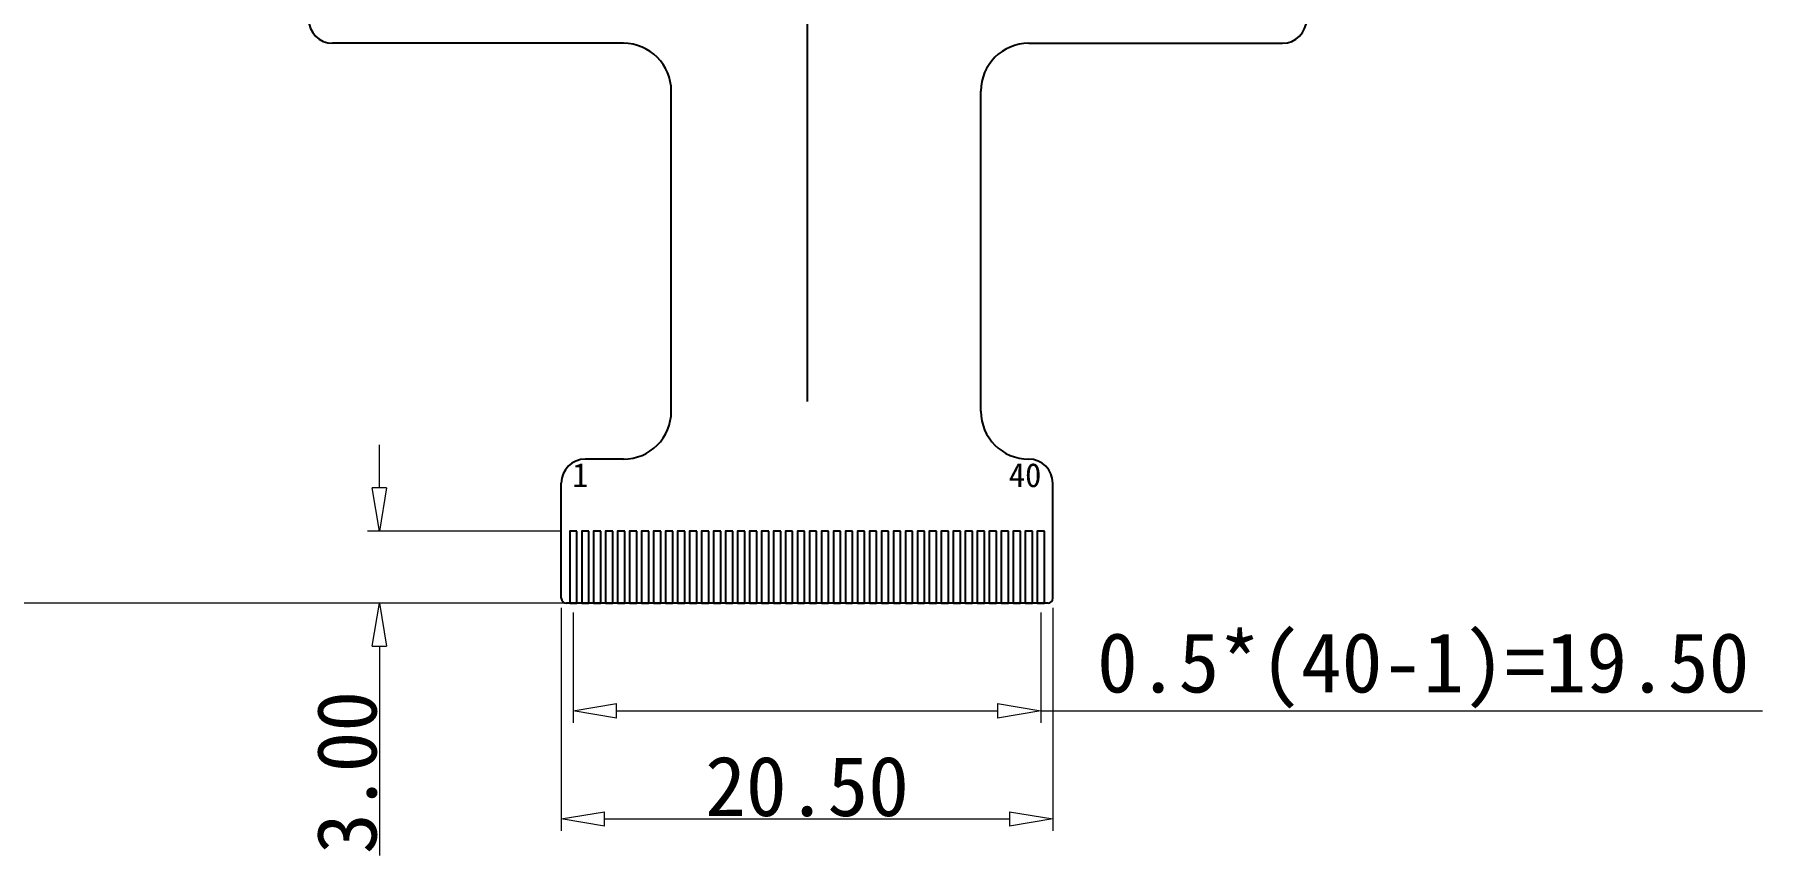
# Model space of a CAD drawing. Extents: x 976 to 1424, y -742 to -407.
# Drawn here: x 1040.8 to 1112.8, y -606.2 to -571.9 of the extents above; entities that cross this region are included whole.
import ezdxf

# ---------------------------------------------------------------- set-up
doc = ezdxf.new("R2010")
doc.units = 0
doc.header["$LTSCALE"] = 23.1
doc.header["$MEASUREMENT"] = 0
doc.linetypes.add('EB_DASHDOT', pattern=[39, 30, -3, 3, -3])
doc.layers.get('0').update_dxf_attribs({"linetype": 'CONTINUOUS'})
doc.layers.get('Defpoints').update_dxf_attribs({"linetype": 'CONTINUOUS'})
doc.layers.add('DIM', color=4, linetype='CONTINUOUS')
doc.layers.add('FPC 外形', color=42, linetype='CONTINUOUS')
doc.styles.add('DIM', font='complex.shx')
doc.styles.add('仿宋', font='', dxfattribs={"height": 2.5})
doc.styles.add('工程', font='gbenor.shx', dxfattribs={"width": 1.25, "bigfont": 'gbcbig.shx'})
doc.styles.get('仿宋').set_extended_font_data('宋体')
doc.dimstyles.new('标准', dxfattribs={"dimtxt": 3, "dimasz": 1.8, "dimexe": 0.5, "dimexo": 0.4, "dimgap": 0.1, "dimtad": 1, "dimzin": 1, "dimdsep": 46, "dimtxsty": '工程', "dimblk": 'CLOSEDBLANK', "dimcen": 0.09, "dimclrd": 3, "dimclre": 3, "dimclrt": 3, "dimadec": 0, "dimazin": 0, "dimtfac": 1, "dimtofl": 0, "dimtmove": 0, "dimatfit": 3, "dimldrblk": 'CLOSEDBLANK', "dimfxl": 0, "dimtolj": 1, "dimlwd": 0, "dimlwe": 0, "dimarcsym": 0})

# ---------------------------------------------------------------- blocks, each defined once
blk = doc.blocks.new('A$C38CA2779')
at = {"color": 1, "linetype": 'EB_DASHDOT'}
blk.add_line((38.055, 134.364), (38.055, 0), dxfattribs=at)
blk = doc.blocks.new('_ClosedBlank')
at = {"color": 0, "linetype": 'ByBlock', "lineweight": -2}
for p, q in [((-1, 0.167), (0, 0)), ((-1, 0.167), (-1, -0.167)), ((0, 0), (-1, -0.167))]:
    blk.add_line(p, q, dxfattribs=at)
blk = doc.blocks.new('*D116')
at = {"lineweight": 0, "transparency": 16777216}
for p, q in [((1063.241, -596.051), (1063.241, -600.646)), ((1082.741, -596.051), (1082.741, -600.646)), ((1065.041, -600.146), (1080.941, -600.146)), ((1082.741, -600.146), (1112.838, -600.146))]:
    blk.add_line(p, q, dxfattribs=at)
at = {"layer": 'Defpoints', "color": 0, "transparency": 16777216}
for p in [(1063.241, -595.651), (1082.741, -595.651), (1082.741, -600.146)]:
    blk.add_point(p, dxfattribs=at)
at = {"lineweight": 0, "transparency": 16777216, "xscale": 1.8, "yscale": 1.8, "zscale": 1.8, "rotation": 180}
blk.add_blockref('_ClosedBlank', (1063.241, -600.146), dxfattribs=at)
at = {"lineweight": 0, "transparency": 16777216, "xscale": 1.8, "yscale": 1.8, "zscale": 1.8}
blk.add_blockref('_ClosedBlank', (1082.741, -600.146), dxfattribs=at)
at = {"transparency": 16777216, "insert": (1098.69, -598.463), "char_height": 2.5, "attachment_point": 5, "style": '仿宋'}
blk.add_mtext('\\A1;0.5*(40-1)=19.50', dxfattribs=at)
blk = doc.blocks.new('*D117')
at = {"lineweight": 0, "transparency": 16777216}
for p, q in [((1062.741, -595.851), (1062.741, -605.153)), ((1083.241, -595.851), (1083.241, -605.153)), ((1064.541, -604.653), (1081.441, -604.653))]:
    blk.add_line(p, q, dxfattribs=at)
at = {"layer": 'Defpoints', "color": 0, "transparency": 16777216}
for p in [(1062.741, -595.451), (1083.241, -595.451), (1083.241, -604.653)]:
    blk.add_point(p, dxfattribs=at)
at = {"lineweight": 0, "transparency": 16777216, "xscale": 1.8, "yscale": 1.8, "zscale": 1.8, "rotation": 180}
blk.add_blockref('_ClosedBlank', (1062.741, -604.653), dxfattribs=at)
at = {"lineweight": 0, "transparency": 16777216, "xscale": 1.8, "yscale": 1.8, "zscale": 1.8}
blk.add_blockref('_ClosedBlank', (1083.241, -604.653), dxfattribs=at)
at = {"transparency": 16777216, "insert": (1072.991, -603.303), "char_height": 2.5, "attachment_point": 5, "style": '仿宋'}
blk.add_mtext('\\A1;20.50', dxfattribs=at)
blk = doc.blocks.new('*D118')
at = {"lineweight": 0, "transparency": 16777216}
for p, q in [((1055.157, -590.851), (1055.157, -589.051)), ((1062.691, -592.651), (1054.657, -592.651)), ((1062.691, -595.651), (1054.657, -595.651)), ((1055.157, -597.451), (1055.157, -606.173))]:
    blk.add_line(p, q, dxfattribs=at)
at = {"layer": 'Defpoints', "color": 0, "transparency": 16777216}
for p in [(1063.091, -592.651), (1055.157, -595.651), (1063.091, -595.651)]:
    blk.add_point(p, dxfattribs=at)
at = {"lineweight": 0, "transparency": 16777216, "xscale": 1.8, "yscale": 1.8, "zscale": 1.8}
for p, rotation in [((1055.157, -592.651), 270), ((1055.157, -595.651), 90)]:
    blk.add_blockref('_ClosedBlank', p, dxfattribs=dict(at, rotation=rotation))
at = {"transparency": 16777216, "insert": (1053.807, -602.712), "char_height": 2.5, "attachment_point": 5, "rotation": 90, "style": '仿宋'}
blk.add_mtext('\\A1;3.00', dxfattribs=at)
blk = doc.blocks.new('*D119')
at = {"lineweight": 0, "transparency": 16777216}
for p, q in [((1042.561, -560.311), (1012.092, -560.311)), ((1012.592, -562.111), (1012.592, -593.851)), ((1062.841, -595.651), (1012.092, -595.651))]:
    blk.add_line(p, q, dxfattribs=at)
at = {"layer": 'Defpoints', "color": 0, "transparency": 16777216}
for p in [(1042.961, -560.311), (1012.592, -595.651), (1063.241, -595.651)]:
    blk.add_point(p, dxfattribs=at)
at = {"lineweight": 0, "transparency": 16777216, "xscale": 1.8, "yscale": 1.8, "zscale": 1.8}
for p, rotation in [((1012.592, -560.311), 90), ((1012.592, -595.651), 270)]:
    blk.add_blockref('_ClosedBlank', p, dxfattribs=dict(at, rotation=rotation))
at = {"transparency": 16777216, "insert": (1011.242, -577.981), "char_height": 2.5, "attachment_point": 5, "rotation": 90, "style": '仿宋'}
blk.add_mtext('\\A1;35.34', dxfattribs=at)

msp = doc.modelspace()

# ---------------------------------------------------------------- linework, layer by layer
at = {"layer": 'FPC 外形', "linetype": 'Continuous'}
for p, q in [((1065.329, -572.311), (1053.201, -572.311)), ((1082.241, -572.311), (1092.824, -572.311)), ((1067.329, -587.651), (1067.329, -574.311)), ((1080.241, -587.651), (1080.241, -574.311)), ((1065.329, -589.651), (1063.741, -589.651)), ((1062.741, -595.451), (1062.741, -590.651)), ((1083.241, -595.451), (1083.241, -590.651)), ((1083.041, -595.651), (1062.941, -595.651))]:
    msp.add_line(p, q, dxfattribs=at)
for points in [[(1063.391, -592.651), (1063.091, -592.651), (1063.091, -595.651), (1063.391, -595.651)], [(1063.891, -592.651), (1063.591, -592.651), (1063.591, -595.651), (1063.891, -595.651)], [(1064.391, -592.651), (1064.091, -592.651), (1064.091, -595.651), (1064.391, -595.651)], [(1064.891, -592.651), (1064.591, -592.651), (1064.591, -595.651), (1064.891, -595.651)], [(1065.391, -592.651), (1065.091, -592.651), (1065.091, -595.651), (1065.391, -595.651)], [(1065.891, -592.651), (1065.591, -592.651), (1065.591, -595.651), (1065.891, -595.651)], [(1066.391, -592.651), (1066.091, -592.651), (1066.091, -595.651), (1066.391, -595.651)], [(1066.891, -592.651), (1066.591, -592.651), (1066.591, -595.651), (1066.891, -595.651)], [(1067.391, -592.651), (1067.091, -592.651), (1067.091, -595.651), (1067.391, -595.651)], [(1067.891, -592.651), (1067.591, -592.651), (1067.591, -595.651), (1067.891, -595.651)], [(1068.391, -592.651), (1068.091, -592.651), (1068.091, -595.651), (1068.391, -595.651)], [(1068.891, -592.651), (1068.591, -592.651), (1068.591, -595.651), (1068.891, -595.651)], [(1069.391, -592.651), (1069.091, -592.651), (1069.091, -595.651), (1069.391, -595.651)], [(1069.891, -592.651), (1069.591, -592.651), (1069.591, -595.651), (1069.891, -595.651)], [(1070.391, -592.651), (1070.091, -592.651), (1070.091, -595.651), (1070.391, -595.651)], [(1070.891, -592.651), (1070.591, -592.651), (1070.591, -595.651), (1070.891, -595.651)], [(1071.391, -592.651), (1071.091, -592.651), (1071.091, -595.651), (1071.391, -595.651)], [(1071.891, -592.651), (1071.591, -592.651), (1071.591, -595.651), (1071.891, -595.651)], [(1072.391, -592.651), (1072.091, -592.651), (1072.091, -595.651), (1072.391, -595.651)], [(1072.891, -592.651), (1072.591, -592.651), (1072.591, -595.651), (1072.891, -595.651)], [(1073.391, -592.651), (1073.091, -592.651), (1073.091, -595.651), (1073.391, -595.651)], [(1073.891, -592.651), (1073.591, -592.651), (1073.591, -595.651), (1073.891, -595.651)], [(1074.391, -592.651), (1074.091, -592.651), (1074.091, -595.651), (1074.391, -595.651)], [(1074.891, -592.651), (1074.591, -592.651), (1074.591, -595.651), (1074.891, -595.651)], [(1075.391, -592.651), (1075.091, -592.651), (1075.091, -595.651), (1075.391, -595.651)], [(1075.891, -592.651), (1075.591, -592.651), (1075.591, -595.651), (1075.891, -595.651)], [(1076.391, -592.651), (1076.091, -592.651), (1076.091, -595.651), (1076.391, -595.651)], [(1076.891, -592.651), (1076.591, -592.651), (1076.591, -595.651), (1076.891, -595.651)], [(1077.391, -592.651), (1077.091, -592.651), (1077.091, -595.651), (1077.391, -595.651)], [(1077.891, -592.651), (1077.591, -592.651), (1077.591, -595.651), (1077.891, -595.651)], [(1078.391, -592.651), (1078.091, -592.651), (1078.091, -595.651), (1078.391, -595.651)], [(1078.891, -592.651), (1078.591, -592.651), (1078.591, -595.651), (1078.891, -595.651)], [(1079.391, -592.651), (1079.091, -592.651), (1079.091, -595.651), (1079.391, -595.651)], [(1079.891, -592.651), (1079.591, -592.651), (1079.591, -595.651), (1079.891, -595.651)], [(1080.391, -592.651), (1080.091, -592.651), (1080.091, -595.651), (1080.391, -595.651)], [(1080.891, -592.651), (1080.591, -592.651), (1080.591, -595.651), (1080.891, -595.651)], [(1081.391, -592.651), (1081.091, -592.651), (1081.091, -595.651), (1081.391, -595.651)], [(1081.891, -592.651), (1081.591, -592.651), (1081.591, -595.651), (1081.891, -595.651)], [(1082.391, -592.651), (1082.091, -592.651), (1082.091, -595.651), (1082.391, -595.651)], [(1082.891, -592.651), (1082.591, -592.651), (1082.591, -595.651), (1082.891, -595.651)]]:
    msp.add_lwpolyline(points, close=True, dxfattribs=at)
for centre, radius, start, end in [((1053.201, -571.311), 1, 180, 270), ((1092.824, -571.311), 1, 270, 360), ((1065.329, -574.311), 2, 0, 90), ((1082.241, -574.311), 2, 90, 180), ((1065.329, -587.651), 2, 270, 360), ((1082.241, -587.651), 2, 180, 269.99993), ((1063.741, -590.651), 1, 90, 180), ((1082.241, -590.651), 1, 0, 89.99993), ((1062.941, -595.451), 0.2, 180, 270), ((1083.041, -595.451), 0.2, 270, 0)]:
    msp.add_arc(centre, radius, start, end, dxfattribs=at)

# ---------------------------------------------------------------- block references
at = {"layer": 'DIM'}
msp.add_blockref('A$C38CA2779', (1034.936, -587.248), dxfattribs=at)

# ---------------------------------------------------------------- texts
at = {"layer": 'FPC 外形', "linetype": 'Continuous', "char_height": 1, "width": 0.48095, "attachment_point": 1, "style": 'DIM'}
for s, insert in [('{\\fSimSun|b0|i0|c134|p2;\\C1;1}', (1063.191, -589.816)), ('{\\fSimSun|b0|i0|c134|p2;\\C1;40}', (1081.404, -589.816))]:
    msp.add_mtext(s, dxfattribs=dict(at, insert=insert))

# ---------------------------------------------------------------- dimensions: what is measured, and where the dimension line sits
dim = msp.add_linear_dim(base=(1012.592, -595.651), p1=(1042.961, -560.311), p2=(1063.241, -595.651), angle=90, dimstyle='标准', override={"dimtxsty": '仿宋', "dimclrd": 256, "dimclre": 256, "dimclrt": 256})
dim.commit()
dim.dimension.update_dxf_attribs({"geometry": '*D119', "text_midpoint": (1011.242, -577.981)})
dim = msp.add_linear_dim(base=(1055.157, -595.651), p1=(1063.091, -592.651), p2=(1063.091, -595.651), angle=90, dimstyle='标准', override={"dimtxsty": '仿宋', "dimclrd": 256, "dimclre": 256, "dimclrt": 256})
dim.commit()
dim.dimension.update_dxf_attribs({"geometry": '*D118', "text_midpoint": (1055.157, -602.712), "dimtype": 160})
dim = msp.add_linear_dim(base=(1083.241, -604.653), p1=(1062.741, -595.451), p2=(1083.241, -595.451), dimstyle='标准', override={"dimtxsty": '仿宋', "dimclrd": 256, "dimclre": 256, "dimclrt": 256})
dim.commit()
dim.dimension.update_dxf_attribs({"geometry": '*D117', "text_midpoint": (1072.991, -603.303)})
dim = msp.add_linear_dim(base=(1082.741, -600.146), p1=(1063.241, -595.651), p2=(1082.741, -595.651), text='0.5*(40-1)=<>', dimstyle='标准', override={"dimtxsty": '仿宋', "dimclrd": 256, "dimclre": 256, "dimclrt": 256})
dim.commit()
dim.dimension.update_dxf_attribs({"geometry": '*D116', "text_midpoint": (1098.69, -598.463)})

doc.saveas('drawing.dxf')
